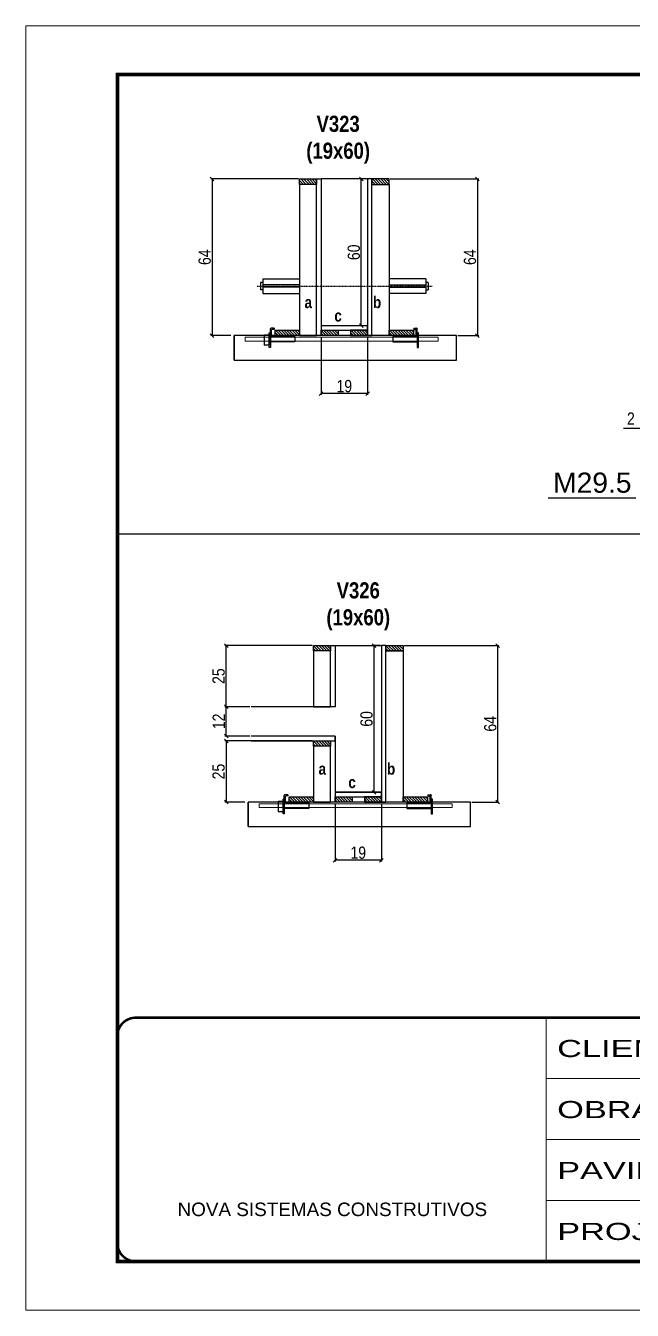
# Model space of a CAD drawing. Extents: x 3309 to 9590, y -2522 to 15424.
# Drawn here: x 3309 to 3806, y 10112 to 11162 of the extents above; entities that cross this region are included whole.
import ezdxf

# ---------------------------------------------------------------- set-up
doc = ezdxf.new("R2010")
doc.units = 0
for name, pattern in [('CONTINUO', [0]), ('DASHED', [0.75, 0.5, -0.25]), ('HIDDEN', [0.375, 0.25, -0.125])]:
    doc.linetypes.add(name, pattern=pattern)
for name, color, linetype in [('barrote', 251, 'Continuous'), ('COTA', 241, 'Continuous'), ('detalhes', 4, 'Continuous'), ('NOMENCLATURA', 7, 'Continuous'), ('Painéis', 200, 'Continuous'), ('presilha', 1, 'Continuous'), ('SARR_2.2x10', 60, 'Continuous'), ('SARR_2.2x7', 40, 'Continuous'), ('SARR_3.5x7', 81, 'Continuous'), ('TENSOR', 3, 'Continuous')]:
    doc.layers.add(name, color=color, linetype=linetype)
for name, color, linetype, lineweight in [('CONCRETO', 251, 'Continuous', 25), ('Folhas', 255, 'Continuous', 9), ('SARRAFO DE PRESSAO', 251, 'DASHED', 9), ('SCO-___-LAJ', 2, 'Continuous', 0)]:
    doc.layers.add(name, color=color, linetype=linetype, lineweight=lineweight)
doc.styles.add('ARIAL', font='arial.ttf')
doc.styles.add('COTA TECNICA', font='techl___.ttf', dxfattribs={"height": 10})
doc.styles.add('COTA TECNICA 2X', font='techl___.ttf', dxfattribs={"height": 10})
doc.styles.get("Standard").update_dxf_attribs({"font": 'arial.ttf'})
doc.styles.add('TECNICA', font='techb___.ttf', dxfattribs={"height": 10})
doc.styles.add('Tecnologia', font='')
doc.styles.get('Tecnologia').set_extended_font_data('Forgotten Futurist')
doc.dimstyles.new('PAINEL', dxfattribs={"dimtxt": 10, "dimasz": 3, "dimexe": 3, "dimexo": 3, "dimgap": 3, "dimtad": 1, "dimdec": 1, "dimzin": 12, "dimdsep": 46, "dimtxsty": 'COTA TECNICA', "dimblk1": 'OBLIQUE', "dimblk2": 'OBLIQUE', "dimsah": 1, "dimcen": 0.9, "dimclrd": 4, "dimclre": 4, "dimclrt": 240, "dimadec": 1, "dimazin": 3, "dimtfac": 1, "dimtdec": 1, "dimtmove": 0, "dimatfit": 3, "dimfxl": 1, "dimtolj": 1, "dimtzin": 12, "dimarcsym": 0})
doc.dimstyles.new('SECAO', dxfattribs={"dimscale": 0.333333, "dimtxt": 5, "dimasz": 9, "dimexe": 3, "dimexo": 3, "dimgap": 3, "dimtad": 1, "dimdec": 1, "dimlfac": 0.5, "dimzin": 12, "dimdsep": 46, "dimtxsty": 'COTA TECNICA 2X', "dimblk1": 'OBLIQUE', "dimblk2": 'OBLIQUE', "dimsah": 1, "dimcen": 0.9, "dimclrd": 4, "dimclre": 4, "dimclrt": 240, "dimadec": 1, "dimazin": 3, "dimtfac": 1, "dimtdec": 1, "dimtmove": 0, "dimatfit": 3, "dimfxl": 1, "dimtolj": 1, "dimtzin": 12, "dimarcsym": 0})
pattern_1 = [(135, (36786.496, -112603.3136), (-1.122532015, -1.122532015), [])]
pattern_2 = [(135, (36797.9392, -112984.6612), (-1.122532015, -1.122532015), [])]

# ---------------------------------------------------------------- blocks, each defined once
blk = doc.blocks.new('9999999999')
at = {"color": 30, "linetype": 'CONTINUO'}
for p, q in [((98564.6, 34230.2), (98564.6, 34429.4)), ((98564.6, 34379.6), (99584, 34379.6)), ((98564.6, 34329.8), (99488, 34329.8)), ((98564.6, 34280), (99488, 34280))]:
    blk.add_line(p, q, dxfattribs=at)
at = {"color": 30, "linetype": 'CONTINUO', "const_width": 2}
blk.add_lwpolyline([(99584, 34230.2), (99584, 34414.4, 0.414214), (99569, 34429.4), (98229, 34429.4, 0.414214), (98214, 34414.4), (98214, 34245.2, 0.414214), (98229, 34230.2), (99584, 34230.2)], format="xyb", dxfattribs=at)
at = {"layer": 'Folhas'}
blk.add_lwpolyline([(98139, 34190.2), (99624, 34190.2), (99624, 35240.2), (98139, 35240.2)], close=True, dxfattribs=at)
at = {"layer": 'Folhas', "color": 30, "const_width": 3}
blk.add_lwpolyline([(98214, 34230.2), (99584, 34230.2), (99584, 35200.2), (98214, 35200.2)], close=True, dxfattribs=at)
at = {"color": 7, "linetype": 'Continuous', "ltscale": 5, "style": 'ARIAL'}
blk.add_text('NOVA SISTEMAS CONSTRUTIVOS', height=11.059, dxfattribs=at).set_placement((98263.2, 34267.2))
at = {"layer": 'Folhas', "color": 7, "style": 'Tecnologia', "width": 1.5}
for s, p in [('CLIENTE:', (98573.7, 34397.2)), ('OBRA:', (98573.7, 34347.3)), ('PAVIMENTO:', (98573.7, 34297.5)), ('PROJETO:', (98573.7, 34247.7))]:
    blk.add_text(s, height=14, dxfattribs=at).set_placement(p)
blk = doc.blocks.new('_Oblique')
at = {"color": 0, "linetype": 'ByBlock', "lineweight": -2}
blk.add_line((-0.5, -0.5), (0.5, 0.5), dxfattribs=at)
blk = doc.blocks.new('*D1331')
at = {"layer": 'COTA', "color": 4, "lineweight": -2, "transparency": 16777216}
for p, q in [((3551, 10907.9), (3551, 10860.4)), ((3589, 10907.9), (3589, 10860.4)), ((3589, 10861.4), (3551, 10861.4))]:
    blk.add_line(p, q, dxfattribs=at)
at = {"layer": 'Defpoints', "color": 0, "transparency": 16777216}
for p in [(3551, 10908.9), (3589, 10908.9), (3551, 10861.4)]:
    blk.add_point(p, dxfattribs=at)
at = {"layer": 'COTA', "color": 4, "lineweight": -2, "transparency": 16777216, "xscale": 3, "yscale": 3, "zscale": 3, "rotation": 180}
blk.add_blockref('_Oblique', (3551, 10861.4), dxfattribs=at)
at = {"layer": 'COTA', "color": 4, "lineweight": -2, "transparency": 16777216, "xscale": 3, "yscale": 3, "zscale": 3}
blk.add_blockref('_Oblique', (3589, 10861.4), dxfattribs=at)
at = {"layer": 'COTA', "color": 240, "transparency": 16777216, "insert": (3570, 10867.5), "char_height": 10, "attachment_point": 5, "style": 'COTA TECNICA 2X'}
blk.add_mtext('\\A1;19', dxfattribs=at)
blk = doc.blocks.new('PRESILHA METÁLICA 1')
at = {"layer": 'presilha'}
for p, q in [((7.5, 10.6), (7.5, 19.9)), ((12, 21), (8.6, 21)), ((9, 11.6), (9, 18.9)), ((12, 19.5), (9.6, 19.5)), ((12, 21), (12, 19.5)), ((0, 13), (6, 13)), ((0, 13), (0, 0)), ((6, 0), (0, 0)), ((6, 15.5), (7.5, 15.5)), ((6, -2.5), (6, 15.5)), ((6, 13), (6, 0)), ((7.5, 15.5), (7.5, -2.5)), ((37.5, 4.1), (7.5, 4.1)), ((37.5, 11), (9.6, 11)), ((37.5, 11), (37.5, 4.1)), ((7.5, -2.5), (6, -2.5))]:
    blk.add_line(p, q, dxfattribs=at)
for centre, radius, start, end in [((8.6, 19.9), 1.14, 90, 180), ((9.6, 18.9), 0.57, 90, 180), ((9.6, 11.6), 0.57, 180, 270)]:
    blk.add_arc(centre, radius, start, end, dxfattribs=at)
blk = doc.blocks.new('PRESILHA METÁLICA 2')
at = {"layer": 'presilha'}
for p, q in [((-5.2, 23.5), (-5.2, 22)), ((-5.2, 23.5), (-1.9, 23.5)), ((-5.2, 22), (-2.8, 22)), ((-2.2, 14.1), (-2.2, 21.4)), ((0.8, 18), (-0.8, 18)), ((-0.8, 18), (-0.8, 0)), ((-0.8, 14.6), (-0.8, 22.4)), ((0.8, 0), (0.8, 18)), ((-30.8, 13.5), (-30.8, 6.6)), ((-30.8, 13.5), (-2.8, 13.5)), ((-30.8, 6.6), (-0.8, 6.6)), ((-0.8, 0), (0.8, 0))]:
    blk.add_line(p, q, dxfattribs=at)
for centre, radius, start, end in [((-2.8, 21.4), 0.57, 0, 90), ((-1.9, 22.4), 1.14, 0, 90), ((-2.8, 14.1), 0.57, 270, 0)]:
    blk.add_arc(centre, radius, start, end, dxfattribs=at)
blk = doc.blocks.new('*D1332')
at = {"layer": 'COTA', "color": 4, "lineweight": -2, "transparency": 16777216}
for p, q in [((3532.4, 11036.9), (3460.9, 11036.9)), ((3461.9, 11036.9), (3461.9, 10908.9)), ((3477.1, 10908.9), (3460.9, 10908.9))]:
    blk.add_line(p, q, dxfattribs=at)
at = {"layer": 'Defpoints', "color": 0, "transparency": 16777216}
for p in [(3533.4, 11036.9), (3461.9, 10908.9), (3478.1, 10908.9)]:
    blk.add_point(p, dxfattribs=at)
at = {"layer": 'COTA', "color": 4, "lineweight": -2, "transparency": 16777216, "xscale": 3, "yscale": 3, "zscale": 3}
for p, rotation in [((3461.9, 11036.9), 90), ((3461.9, 10908.9), 270)]:
    blk.add_blockref('_Oblique', p, dxfattribs=dict(at, rotation=rotation))
at = {"layer": 'COTA', "color": 240, "transparency": 16777216, "insert": (3455.8, 10972.9), "char_height": 10, "attachment_point": 5, "rotation": 90, "style": 'COTA TECNICA 2X'}
blk.add_mtext('\\A1;64', dxfattribs=at)
blk = doc.blocks.new('*D1333')
at = {"layer": 'COTA', "color": 4, "lineweight": -2, "transparency": 16777216}
for p, q in [((3607.6, 11036.9), (3679.9, 11036.9)), ((3678.9, 11036.9), (3678.9, 10908.9)), ((3662.8, 10908.9), (3679.9, 10908.9))]:
    blk.add_line(p, q, dxfattribs=at)
at = {"layer": 'Defpoints', "color": 0, "transparency": 16777216}
for p in [(3606.6, 11036.9), (3661.8, 10908.9), (3678.9, 10908.9)]:
    blk.add_point(p, dxfattribs=at)
at = {"layer": 'COTA', "color": 4, "lineweight": -2, "transparency": 16777216, "xscale": 3, "yscale": 3, "zscale": 3}
for p, rotation in [((3678.9, 11036.9), 90), ((3678.9, 10908.9), 270)]:
    blk.add_blockref('_Oblique', p, dxfattribs=dict(at, rotation=rotation))
at = {"layer": 'COTA', "color": 240, "transparency": 16777216, "insert": (3672.8, 10972.9), "char_height": 10, "attachment_point": 5, "rotation": 90, "style": 'COTA TECNICA 2X'}
blk.add_mtext('\\A1;64', dxfattribs=at)
blk = doc.blocks.new('*D1334')
at = {"layer": 'COTA', "color": 4, "lineweight": -2, "transparency": 16777216}
for p, q in [((3588, 11036.9), (3582.9, 11036.9)), ((3583.9, 10916.9), (3583.9, 11036.9)), ((3588, 10916.9), (3582.9, 10916.9))]:
    blk.add_line(p, q, dxfattribs=at)
at = {"layer": 'Defpoints', "color": 0, "transparency": 16777216}
for p in [(3583.9, 11036.9), (3589, 11036.9), (3589, 10916.9)]:
    blk.add_point(p, dxfattribs=at)
at = {"layer": 'COTA', "color": 4, "lineweight": -2, "transparency": 16777216, "xscale": 3, "yscale": 3, "zscale": 3}
for p, rotation in [((3583.9, 11036.9), 90), ((3583.9, 10916.9), 270)]:
    blk.add_blockref('_Oblique', p, dxfattribs=dict(at, rotation=rotation))
at = {"layer": 'COTA', "color": 240, "transparency": 16777216, "insert": (3577.8, 10976.9), "char_height": 10, "attachment_point": 5, "rotation": 90, "style": 'COTA TECNICA 2X'}
blk.add_mtext('\\A1;60', dxfattribs=at)
blk = doc.blocks.new('*D1347')
at = {"layer": 'COTA', "color": 4, "lineweight": -2, "transparency": 16777216}
for p, q in [((3816.5, 10844.3), (3816.5, 10830)), ((3818.5, 10844.3), (3818.5, 10830)), ((3816.5, 10833), (3798.4, 10833)), ((3818.5, 10833), (3816.5, 10833)), ((3818.5, 10833), (3821.5, 10833))]:
    blk.add_line(p, q, dxfattribs=at)
at = {"layer": 'Defpoints', "color": 0, "transparency": 16777216}
for p in [(3816.5, 10847.3), (3818.5, 10847.3), (3816.5, 10833)]:
    blk.add_point(p, dxfattribs=at)
at = {"layer": 'COTA', "color": 4, "lineweight": -2, "transparency": 16777216, "xscale": 3, "yscale": 3, "zscale": 3}
blk.add_blockref('_Oblique', (3816.5, 10833), dxfattribs=at)
at = {"layer": 'COTA', "color": 4, "lineweight": -2, "transparency": 16777216, "xscale": 3, "yscale": 3, "zscale": 3, "rotation": 180}
blk.add_blockref('_Oblique', (3818.5, 10833), dxfattribs=at)
at = {"layer": 'COTA', "color": 240, "transparency": 16777216, "insert": (3804.4, 10841), "char_height": 10, "attachment_point": 5, "style": 'COTA TECNICA'}
blk.add_mtext('\\A1;2', dxfattribs=at)
blk = doc.blocks.new('*D1381')
at = {"layer": 'COTA', "color": 4, "lineweight": -2, "transparency": 16777216}
for p, q in [((3562.4, 10526.5), (3562.4, 10479)), ((3600.4, 10526.5), (3600.4, 10479)), ((3600.4, 10480), (3562.4, 10480))]:
    blk.add_line(p, q, dxfattribs=at)
at = {"layer": 'Defpoints', "color": 0, "transparency": 16777216}
for p in [(3562.4, 10527.5), (3600.4, 10527.5), (3562.4, 10480)]:
    blk.add_point(p, dxfattribs=at)
at = {"layer": 'COTA', "color": 4, "lineweight": -2, "transparency": 16777216, "xscale": 3, "yscale": 3, "zscale": 3, "rotation": 180}
blk.add_blockref('_Oblique', (3562.4, 10480), dxfattribs=at)
at = {"layer": 'COTA', "color": 4, "lineweight": -2, "transparency": 16777216, "xscale": 3, "yscale": 3, "zscale": 3}
blk.add_blockref('_Oblique', (3600.4, 10480), dxfattribs=at)
at = {"layer": 'COTA', "color": 240, "transparency": 16777216, "insert": (3581.4, 10486.1), "char_height": 10, "attachment_point": 5, "style": 'COTA TECNICA 2X'}
blk.add_mtext('\\A1;19', dxfattribs=at)
blk = doc.blocks.new('*D1382')
at = {"layer": 'COTA', "color": 4, "lineweight": -2, "transparency": 16777216}
for p, q in [((3543.8, 10577.5), (3472.4, 10577.5)), ((3473.4, 10577.5), (3473.4, 10527.5)), ((3488.6, 10527.5), (3472.4, 10527.5))]:
    blk.add_line(p, q, dxfattribs=at)
at = {"layer": 'Defpoints', "color": 0, "transparency": 16777216}
for p in [(3544.8, 10577.5), (3473.4, 10527.5), (3489.6, 10527.5)]:
    blk.add_point(p, dxfattribs=at)
at = {"layer": 'COTA', "color": 4, "lineweight": -2, "transparency": 16777216, "xscale": 3, "yscale": 3, "zscale": 3}
for p, rotation in [((3473.4, 10577.5), 90), ((3473.4, 10527.5), 270)]:
    blk.add_blockref('_Oblique', p, dxfattribs=dict(at, rotation=rotation))
at = {"layer": 'COTA', "color": 240, "transparency": 16777216, "insert": (3467.2, 10552.5), "char_height": 10, "attachment_point": 5, "rotation": 90, "style": 'COTA TECNICA 2X'}
blk.add_mtext('\\A1;25', dxfattribs=at)
blk = doc.blocks.new('*D1383')
at = {"layer": 'COTA', "color": 4, "lineweight": -2, "transparency": 16777216}
for p, q in [((3492.7, 10605.5), (3472.4, 10605.5)), ((3473.4, 10581.5), (3473.4, 10605.5)), ((3492.7, 10581.5), (3472.4, 10581.5))]:
    blk.add_line(p, q, dxfattribs=at)
at = {"layer": 'Defpoints', "color": 0, "transparency": 16777216}
for p in [(3473.4, 10605.5), (3493.7, 10605.5), (3493.7, 10581.5)]:
    blk.add_point(p, dxfattribs=at)
at = {"layer": 'COTA', "color": 4, "lineweight": -2, "transparency": 16777216, "xscale": 3, "yscale": 3, "zscale": 3}
for p, rotation in [((3473.4, 10605.5), 90), ((3473.4, 10581.5), 270)]:
    blk.add_blockref('_Oblique', p, dxfattribs=dict(at, rotation=rotation))
at = {"layer": 'COTA', "color": 240, "transparency": 16777216, "insert": (3467.3, 10593.5), "char_height": 10, "attachment_point": 5, "rotation": 90, "style": 'COTA TECNICA 2X'}
blk.add_mtext('\\A1;12', dxfattribs=at)
blk = doc.blocks.new('*D1384')
at = {"layer": 'COTA', "color": 4, "lineweight": -2, "transparency": 16777216}
for p, q in [((3543.8, 10655.5), (3472.4, 10655.5)), ((3473.4, 10605.5), (3473.4, 10655.5)), ((3492.7, 10605.5), (3472.4, 10605.5))]:
    blk.add_line(p, q, dxfattribs=at)
at = {"layer": 'Defpoints', "color": 0, "transparency": 16777216}
for p in [(3473.4, 10655.5), (3544.8, 10655.5), (3493.7, 10605.5)]:
    blk.add_point(p, dxfattribs=at)
at = {"layer": 'COTA', "color": 4, "lineweight": -2, "transparency": 16777216, "xscale": 3, "yscale": 3, "zscale": 3}
for p, rotation in [((3473.4, 10655.5), 90), ((3473.4, 10605.5), 270)]:
    blk.add_blockref('_Oblique', p, dxfattribs=dict(at, rotation=rotation))
at = {"layer": 'COTA', "color": 240, "transparency": 16777216, "insert": (3467.2, 10630.5), "char_height": 10, "attachment_point": 5, "rotation": 90, "style": 'COTA TECNICA 2X'}
blk.add_mtext('\\A1;25', dxfattribs=at)
blk = doc.blocks.new('*D1385')
at = {"layer": 'COTA', "color": 4, "lineweight": -2, "transparency": 16777216}
for p, q in [((3619, 10655.5), (3696.5, 10655.5)), ((3695.5, 10527.5), (3695.5, 10655.5)), ((3674.3, 10527.5), (3696.5, 10527.5))]:
    blk.add_line(p, q, dxfattribs=at)
at = {"layer": 'Defpoints', "color": 0, "transparency": 16777216}
for p in [(3618, 10655.5), (3695.5, 10655.5), (3673.3, 10527.5)]:
    blk.add_point(p, dxfattribs=at)
at = {"layer": 'COTA', "color": 4, "lineweight": -2, "transparency": 16777216, "xscale": 3, "yscale": 3, "zscale": 3}
for p, rotation in [((3695.5, 10655.5), 90), ((3695.5, 10527.5), 270)]:
    blk.add_blockref('_Oblique', p, dxfattribs=dict(at, rotation=rotation))
at = {"layer": 'COTA', "color": 240, "transparency": 16777216, "insert": (3689.4, 10591.5), "char_height": 10, "attachment_point": 5, "rotation": 90, "style": 'COTA TECNICA 2X'}
blk.add_mtext('\\A1;64', dxfattribs=at)
blk = doc.blocks.new('*D1386')
at = {"layer": 'COTA', "color": 4, "lineweight": -2, "transparency": 16777216}
for p, q in [((3599.4, 10655.5), (3593.3, 10655.5)), ((3594.3, 10535.5), (3594.3, 10655.5)), ((3599.4, 10535.5), (3593.3, 10535.5))]:
    blk.add_line(p, q, dxfattribs=at)
at = {"layer": 'Defpoints', "color": 0, "transparency": 16777216}
for p in [(3594.3, 10655.5), (3600.4, 10655.5), (3600.4, 10535.5)]:
    blk.add_point(p, dxfattribs=at)
at = {"layer": 'COTA', "color": 4, "lineweight": -2, "transparency": 16777216, "xscale": 3, "yscale": 3, "zscale": 3}
for p, rotation in [((3594.3, 10655.5), 90), ((3594.3, 10535.5), 270)]:
    blk.add_blockref('_Oblique', p, dxfattribs=dict(at, rotation=rotation))
at = {"layer": 'COTA', "color": 240, "transparency": 16777216, "insert": (3588.2, 10595.5), "char_height": 10, "attachment_point": 5, "rotation": 90, "style": 'COTA TECNICA 2X'}
blk.add_mtext('\\A1;60', dxfattribs=at)

msp = doc.modelspace()

# ---------------------------------------------------------------- hatches: boundary and pattern name
at = {"layer": 'SARR_2.2x10'}
h = msp.add_hatch(dxfattribs=at)
h.set_pattern_fill('ANSI31', color=256, scale=0.5, angle=90)
h.set_pattern_definition([(135, (36706.896, -112603.3136), (-1.122532015, -1.122532015), [])])
h.paths.add_polyline_path([(3513.36, 10913.26), (3513.36, 10908.86), (3533.36, 10908.86), (3533.36, 10913.26)])
h = msp.add_hatch(dxfattribs=at)
h.set_pattern_fill('ANSI31', color=256, scale=0.5, angle=90)
h.set_pattern_definition([(135, (36800.096, -112603.3136), (-1.122532015, -1.122532015), [])])
h.paths.add_polyline_path([(3606.56, 10913.26), (3606.56, 10908.86), (3626.56, 10908.86), (3626.56, 10913.26)])
h = msp.add_hatch(dxfattribs=at)
h.set_pattern_fill('ANSI31', color=256, scale=0.5, angle=90)
h.set_pattern_definition([(135, (36718.3392, -112984.6612), (-1.122532015, -1.122532015), [])])
h.paths.add_polyline_path([(3524.8, 10531.91), (3524.8, 10527.51), (3544.8, 10527.51), (3544.8, 10531.91)])
h = msp.add_hatch(dxfattribs=at)
h.set_pattern_fill('ANSI31', color=256, scale=0.5, angle=90)
h.set_pattern_definition([(135, (36811.5392, -112984.6612), (-1.122532015, -1.122532015), [])])
h.paths.add_polyline_path([(3618, 10531.91), (3618, 10527.51), (3638, 10527.51), (3638, 10531.91)])
at = {"layer": 'SARR_2.2x7'}
h = msp.add_hatch(dxfattribs=at)
h.set_pattern_fill('ANSI31', color=256, scale=0.5, angle=90)
h.set_pattern_definition([(135, (36720.896, -112479.7136), (-1.122532015, -1.122532015), [])])
h.paths.add_polyline_path([(3547.36, 11036.86), (3547.36, 11032.46), (3533.36, 11032.46), (3533.36, 11036.86)])
h = msp.add_hatch(dxfattribs=at)
h.set_pattern_fill('ANSI31', color=256, scale=0.5, angle=90)
h.set_pattern_definition([(135, (36700.896, -112479.7136), (-1.122532015, -1.122532015), [])])
h.paths.add_polyline_path([(3592.56, 11036.86), (3592.56, 11032.46), (3606.56, 11032.46), (3606.56, 11036.86)])
h = msp.add_hatch(dxfattribs=at)
h.set_pattern_fill('ANSI31', color=256, scale=0.5, angle=90)
h.set_pattern_definition(pattern_1)
h.paths.add_polyline_path([(3564.96, 10908.86), (3564.96, 10913.26), (3550.96, 10913.26), (3550.96, 10908.86)])
h = msp.add_hatch(dxfattribs=at)
h.set_pattern_fill('ANSI31', color=256, scale=0.5, angle=90)
h.set_pattern_definition(pattern_1)
h.paths.add_polyline_path([(3574.96, 10913.26), (3574.96, 10908.86), (3588.96, 10908.86), (3588.96, 10913.26)])
h = msp.add_hatch(dxfattribs=at)
h.set_pattern_fill('ANSI31', color=256, scale=0.5, angle=90)
h.set_pattern_definition([(135, (36780.3392, -112861.0612), (-1.122532015, -1.122532015), [])])
h.paths.add_polyline_path([(3558.8, 10651.11), (3558.8, 10655.51), (3544.8, 10655.51), (3544.8, 10651.11)])
h = msp.add_hatch(dxfattribs=at)
h.set_pattern_fill('ANSI31', color=256, scale=0.5, angle=90)
h.set_pattern_definition([(135, (36839.5392, -112861.0612), (-1.122532015, -1.122532015), [])])
h.paths.add_polyline_path([(3618, 10651.11), (3618, 10655.51), (3604, 10655.51), (3604, 10651.11)])
h = msp.add_hatch(dxfattribs=at)
h.set_pattern_fill('ANSI31', color=256, scale=0.5, angle=90)
h.set_pattern_definition([(135, (36780.3392, -112939.0612), (-1.122532015, -1.122532015), [])])
h.paths.add_polyline_path([(3558.8, 10573.11), (3558.8, 10577.51), (3544.8, 10577.51), (3544.8, 10573.11)])
h = msp.add_hatch(dxfattribs=at)
h.set_pattern_fill('ANSI31', color=256, scale=0.5, angle=90)
h.set_pattern_definition(pattern_2)
h.paths.add_polyline_path([(3576.4, 10527.51), (3576.4, 10531.91), (3562.4, 10531.91), (3562.4, 10527.51)])
h = msp.add_hatch(dxfattribs=at)
h.set_pattern_fill('ANSI31', color=256, scale=0.5, angle=90)
h.set_pattern_definition(pattern_2)
h.paths.add_polyline_path([(3586.4, 10531.91), (3586.4, 10527.51), (3600.4, 10527.51), (3600.4, 10531.91)])

# ---------------------------------------------------------------- linework, layer by layer
at = {"ltscale": 3}
for p, q in [((3501.36, 10952.31), (3501.36, 10946.31)), ((3503.36, 10952.31), (3501.36, 10952.31)), ((3503.36, 10955.31), (3503.36, 10943.31)), ((3503.36, 10955.31), (3533.36, 10955.31)), ((3636.56, 10955.31), (3606.56, 10955.31)), ((3636.56, 10955.31), (3636.56, 10943.31)), ((3638.56, 10952.31), (3636.56, 10952.31)), ((3638.56, 10952.31), (3638.56, 10946.31)), ((3503.36, 10946.31), (3501.36, 10946.31)), ((3533.36, 10950.31), (3503.36, 10950.31)), ((3533.36, 10948.31), (3503.36, 10948.31)), ((3503.36, 10943.31), (3533.36, 10943.31)), ((3606.56, 10950.31), (3636.56, 10950.31)), ((3606.56, 10948.31), (3636.56, 10948.31)), ((3636.56, 10943.31), (3606.56, 10943.31)), ((3636.56, 10946.31), (3638.56, 10946.31))]:
    msp.add_line(p, q, dxfattribs=at)
at = {"layer": 'barrote'}
for points in [[(3479.9, 10888.86), (3661.82, 10888.86), (3661.82, 10908.86), (3479.9, 10908.86)], [(3491.35, 10507.51), (3673.26, 10507.51), (3673.26, 10527.51), (3491.35, 10527.51)]]:
    msp.add_lwpolyline(points, close=True, dxfattribs=at)
at = {"layer": 'CONCRETO', "linetype": 'Continuous'}
for p, q in [((3588.96, 11036.86), (3550.96, 11036.86)), ((3562.4, 10655.51), (3600.4, 10655.51)), ((3562.4, 10655.51), (3562.4, 10605.51)), ((3600.4, 10655.51), (3600.4, 10535.51)), ((3562.4, 10605.51), (3493.7, 10605.51)), ((3562.4, 10581.51), (3493.7, 10581.51)), ((3562.4, 10581.51), (3562.4, 10535.51)), ((3562.4, 10535.51), (3600.4, 10535.51))]:
    msp.add_line(p, q, dxfattribs=at)
at = {"layer": 'COTA'}
msp.add_line((3384.37, 10746.75), (4754.37, 10746.75), dxfattribs=at)
at = {"layer": 'detalhes', "color": 250}
for p, q in [((3479.9, 10888.86), (3479.9, 10908.86)), ((3491.35, 10507.51), (3491.35, 10527.51))]:
    msp.add_line(p, q, dxfattribs=at)
at = {"layer": 'NOMENCLATURA', "linetype": 'Continuous'}
msp.add_line((3736.66, 10776.18), (3808.56, 10776.18), dxfattribs=at)
at = {"layer": 'Painéis', "linetype": 'Continuous'}
for points in [[(3547.36, 10908.86), (3547.36, 11036.86), (3550.96, 11036.86), (3550.96, 10908.86)], [(3592.56, 10908.86), (3592.56, 11036.86), (3588.96, 11036.86), (3588.96, 10908.86)], [(3588.96, 10916.86), (3550.96, 10916.86), (3550.96, 10913.26), (3588.96, 10913.26)], [(3558.8, 10605.51), (3558.8, 10655.51), (3562.4, 10655.51), (3562.4, 10605.51)], [(3604, 10527.51), (3604, 10655.51), (3600.4, 10655.51), (3600.4, 10527.51)], [(3558.8, 10527.51), (3558.8, 10577.51), (3562.4, 10577.51), (3562.4, 10527.51)], [(3600.4, 10535.51), (3562.4, 10535.51), (3562.4, 10531.91), (3600.4, 10531.91)]]:
    msp.add_lwpolyline(points, close=True, dxfattribs=at)
msp.add_lwpolyline([(3493.7, 10577.51), (3562.4, 10577.51), (3562.4, 10581.51), (3493.7, 10581.51)], dxfattribs=at)
at = {"layer": 'SARR_2.2x10'}
for points in [[(3513.36, 10913.26), (3533.36, 10913.26), (3533.36, 10908.86), (3513.36, 10908.86)], [(3606.56, 10913.26), (3626.56, 10913.26), (3626.56, 10908.86), (3606.56, 10908.86)], [(3524.8, 10531.91), (3544.8, 10531.91), (3544.8, 10527.51), (3524.8, 10527.51)], [(3618, 10531.91), (3638, 10531.91), (3638, 10527.51), (3618, 10527.51)]]:
    msp.add_lwpolyline(points, close=True, dxfattribs=at)
at = {"layer": 'SARR_2.2x7', "elevation": 0}
for points in [[(3533.36, 11036.86), (3547.36, 11036.86), (3547.36, 11032.46), (3533.36, 11032.46)], [(3606.56, 11036.86), (3592.56, 11036.86), (3592.56, 11032.46), (3606.56, 11032.46)]]:
    msp.add_lwpolyline(points, close=True, dxfattribs=at)
at = {"layer": 'SARR_2.2x7'}
for points in [[(3550.96, 10913.26), (3564.96, 10913.26), (3564.96, 10908.86), (3550.96, 10908.86)], [(3588.96, 10913.26), (3574.96, 10913.26), (3574.96, 10908.86), (3588.96, 10908.86)], [(3544.8, 10655.51), (3558.8, 10655.51), (3558.8, 10651.11), (3544.8, 10651.11)], [(3604, 10655.51), (3618, 10655.51), (3618, 10651.11), (3604, 10651.11)], [(3544.8, 10577.51), (3558.8, 10577.51), (3558.8, 10573.11), (3544.8, 10573.11)], [(3562.4, 10531.91), (3576.4, 10531.91), (3576.4, 10527.51), (3562.4, 10527.51)], [(3600.4, 10531.91), (3586.4, 10531.91), (3586.4, 10527.51), (3600.4, 10527.51)]]:
    msp.add_lwpolyline(points, close=True, dxfattribs=at)
at = {"layer": 'SARR_3.5x7'}
for points in [[(3547.36, 11032.46), (3533.36, 11032.46), (3533.36, 10908.86), (3547.36, 10908.86)], [(3592.56, 11032.46), (3606.56, 11032.46), (3606.56, 10908.86), (3592.56, 10908.86)], [(3558.8, 10651.11), (3544.8, 10651.11), (3544.8, 10605.51), (3558.8, 10605.51)], [(3604, 10651.11), (3618, 10651.11), (3618, 10527.51), (3604, 10527.51)], [(3558.8, 10573.11), (3544.8, 10573.11), (3544.8, 10527.51), (3558.8, 10527.51)]]:
    msp.add_lwpolyline(points, close=True, dxfattribs=at)
at = {"layer": 'SCO-___-LAJ', "color": 1}
for points in [[(3488.9, 10907.52), (3646.74, 10907.52), (3646.74, 10904.32), (3488.9, 10904.32)], [(3500.35, 10526.18), (3658.18, 10526.18), (3658.18, 10522.98), (3500.35, 10522.98)]]:
    msp.add_lwpolyline(points, close=True, dxfattribs=at)
at = {"layer": 'TENSOR', "linetype": 'HIDDEN', "ltscale": 0.5}
msp.add_line((3498.36, 10949.31), (3641.86, 10949.31), dxfattribs=at)

# ---------------------------------------------------------------- block references
at = {"layer": 'presilha', "xscale": 0.6666666666666666, "yscale": 0.6666666666666666, "zscale": 0.6666666666666666}
for name, p in [('PRESILHA METÁLICA 1', (3504.49, 10900.89)), ('PRESILHA METÁLICA 2', (3630.24, 10899.22)), ('PRESILHA METÁLICA 1', (3515.93, 10519.54)), ('PRESILHA METÁLICA 2', (3641.68, 10517.88))]:
    msp.add_blockref(name, p, dxfattribs=at)
at = {"layer": 'SARRAFO DE PRESSAO', "color": 6, "linetype": 'ByBlock'}
msp.add_blockref('9999999999', (-94829.61, -24078.07), dxfattribs=at)

# ---------------------------------------------------------------- texts
at = {"layer": 'detalhes', "style": 'TECNICA'}
for s, p in [('b', (3593.46, 10931.28)), ('a', (3537.48, 10931.29)), ('c', (3561.85, 10920.33)), ('a', (3548.93, 10549.95)), ('b', (3604.9, 10549.94)), ('c', (3573.29, 10538.98))]:
    msp.add_text(s, height=9.6, dxfattribs=at).set_placement(p)
at = {"layer": 'NOMENCLATURA', "linetype": 'Continuous'}
msp.add_text('M29.5', height=16.5, dxfattribs=at).set_placement((3740.82, 10780.38))
at = {"layer": 'NOMENCLATURA', "char_height": 13.2, "attachment_point": 2, "style": 'TECNICA'}
for s, insert in [('V323\\P(19x60)', (3564.96, 11088.55)), ('V326\\P(19x60)', (3581.4, 10707.2))]:
    msp.add_mtext_dynamic_manual_height_columns(s, width=300.2766, gutter_width=1, heights=[0], dxfattribs=dict(at, insert=insert))

# ---------------------------------------------------------------- dimensions: what is measured, and where the dimension line sits
at = {"layer": 'COTA'}
for base, p1, p2, picture, middle in [((3461.91, 10908.86, 0), (3533.36, 11036.86), (3478.14, 10908.86, 0), '*D1332', (3455.81, 10972.86, 0)), ((3583.88, 11036.86), (3588.96, 10916.86), (3588.96, 11036.86), '*D1334', (3577.78, 10976.86)), ((3678.88, 10908.86, 0), (3606.56, 11036.86), (3661.77, 10908.86, 0), '*D1333', (3672.77, 10972.86, 0)), ((3473.35, 10655.51), (3493.7, 10605.51), (3544.8, 10655.51), '*D1384', (3467.24, 10630.51)), ((3594.28, 10655.51), (3600.4, 10535.51), (3600.4, 10655.51), '*D1386', (3588.18, 10595.51)), ((3695.53, 10655.51), (3673.26, 10527.51), (3618, 10655.51), '*D1385', (3689.42, 10591.51)), ((3473.35, 10605.51), (3493.7, 10581.51), (3493.7, 10605.51), '*D1383', (3467.3, 10593.51)), ((3473.35, 10527.51, 0), (3544.8, 10577.51), (3489.59, 10527.51, 0), '*D1382', (3467.24, 10552.51, 0))]:
    dim = msp.add_linear_dim(base=base, p1=p1, p2=p2, angle=90, dimstyle='SECAO', dxfattribs=at)
    dim.commit()
    dim.dimension.update_dxf_attribs({"geometry": picture, "text_midpoint": middle})
for base, p1, p2, picture, middle in [((3550.96, 10861.38), (3588.96, 10908.86), (3550.96, 10908.86), '*D1331', (3569.96, 10861.38)), ((3562.4, 10480.04), (3600.4, 10527.51), (3562.4, 10527.51), '*D1381', (3581.4, 10480.04))]:
    dim = msp.add_linear_dim(base=base, p1=p1, p2=p2, angle=180, dimstyle='SECAO', dxfattribs=at)
    dim.commit()
    dim.dimension.update_dxf_attribs({"geometry": picture, "text_midpoint": middle, "dimtype": 160})
dim = msp.add_linear_dim(base=(3816.47, 10832.99), p1=(3818.47, 10847.32), p2=(3816.47, 10847.32), dimstyle='PAINEL', dxfattribs=at)
dim.commit()
dim.dimension.update_dxf_attribs({"geometry": '*D1347', "text_midpoint": (3804.42, 10840.99)})

doc.saveas('drawing.dxf')
